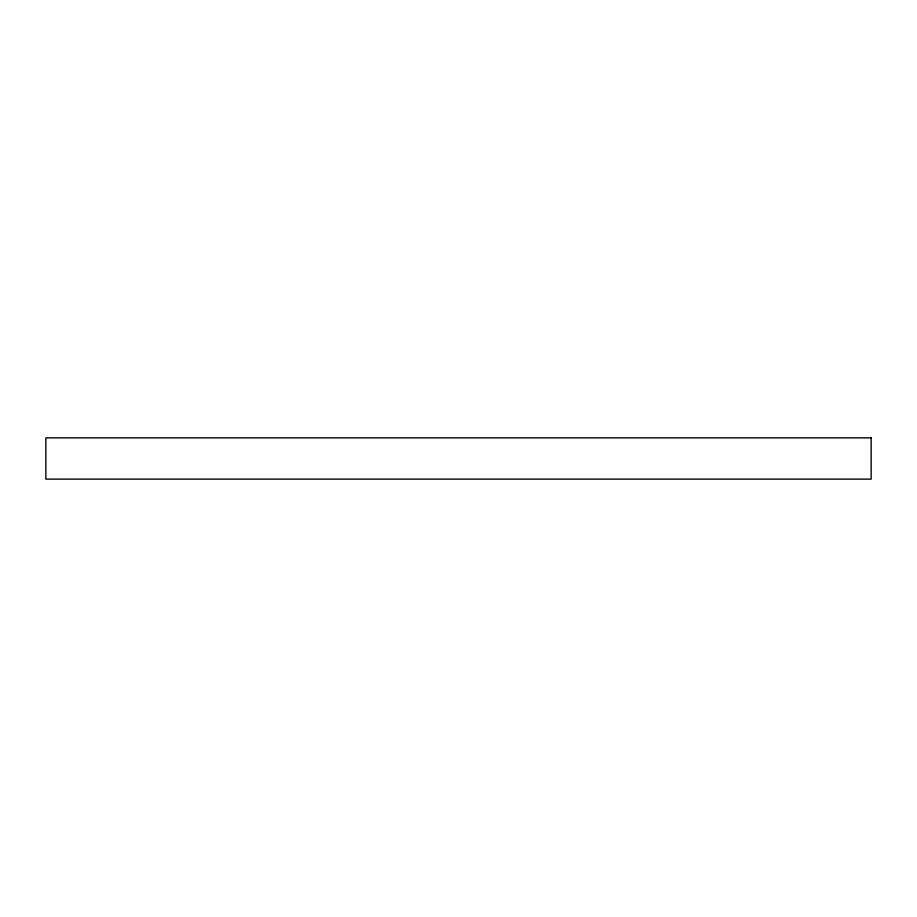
<?xml version="1.0" encoding="UTF-8"?>
<svg xmlns="http://www.w3.org/2000/svg" width="917" height="917" viewBox="0 0 917 917"><rect width="100%" height="100%" fill="white"/><g stroke="black" fill="none" stroke-linecap="round" stroke-linejoin="round"><path stroke-width="1.38" d="M871.15 437.868L45.85 437.868L45.85 479.132L871.15 479.132L871.15 437.868"/></g></svg>
